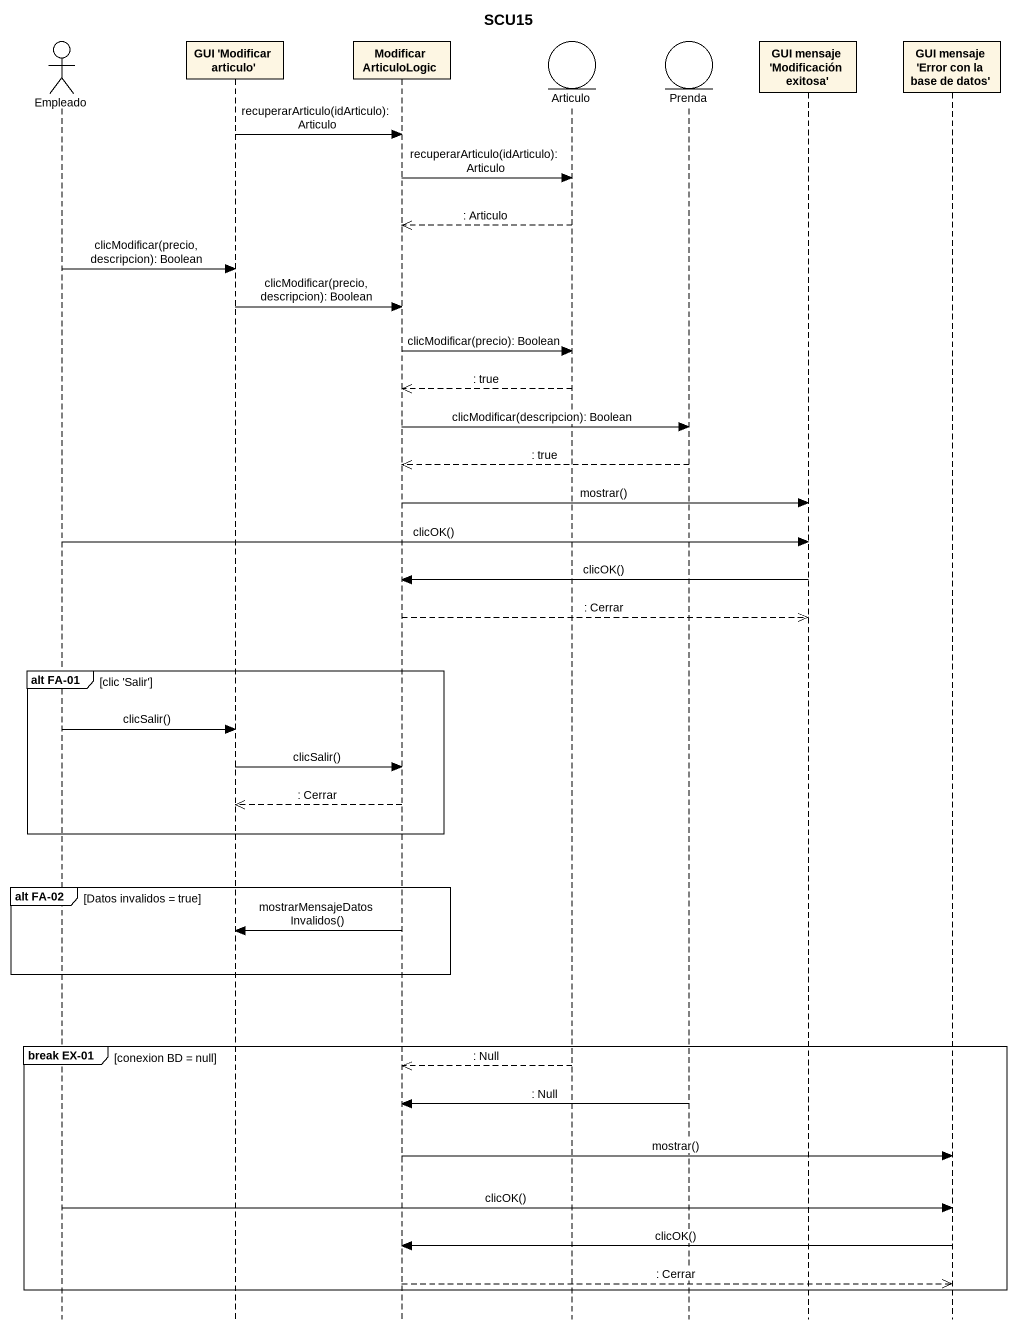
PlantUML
@startuml
title SCU15
hide footbox
actor Empleado
participant "GUI 'Modificar articulo'" as GUI_Modificar_articulo
participant ModificarArticuloLogic
entity Articulo
entity Prenda
participant "GUI mensaje 'Modificación exitosa'" as GUI_mensaje_Modificación
participant "GUI mensaje 'Error con la base de datos'" as GUI_mensaje_Error_con_la

GUI_Modificar_articulo -> ModificarArticuloLogic : recuperarArticulo(idArticulo): Articulo
ModificarArticuloLogic -> Articulo : recuperarArticulo(idArticulo): Articulo
Articulo -->> ModificarArticuloLogic : : Articulo
Empleado -> GUI_Modificar_articulo : clicModificar(precio, descripcion): Boolean
GUI_Modificar_articulo -> ModificarArticuloLogic : clicModificar(precio, descripcion): Boolean
ModificarArticuloLogic -> Articulo : clicModificar(precio): Boolean
Articulo -->> ModificarArticuloLogic : : true
ModificarArticuloLogic -> Prenda : clicModificar(descripcion): Boolean
Prenda -->> ModificarArticuloLogic : : true
ModificarArticuloLogic -> GUI_mensaje_Modificación : mostrar()
Empleado -> GUI_mensaje_Modificación : clicOK()
GUI_mensaje_Modificación -> ModificarArticuloLogic : clicOK()
ModificarArticuloLogic -->> GUI_mensaje_Modificación : : Cerrar
group alt FA-01 [clic 'Salir']
  Empleado -> GUI_Modificar_articulo : clicSalir()
  GUI_Modificar_articulo -> ModificarArticuloLogic : clicSalir()
  ModificarArticuloLogic -->> GUI_Modificar_articulo : : Cerrar
end
group alt FA-02 [Datos invalidos = true]
  ModificarArticuloLogic -> GUI_Modificar_articulo : mostrarMensajeDatosInvalidos()
end
group break EX-01 [conexion BD = null]
  Articulo -->> ModificarArticuloLogic : : Null
  Prenda -> ModificarArticuloLogic : : Null
  ModificarArticuloLogic -> GUI_mensaje_Error_con_la : mostrar()
  Empleado -> GUI_mensaje_Error_con_la : clicOK()
  GUI_mensaje_Error_con_la -> ModificarArticuloLogic : clicOK()
  ModificarArticuloLogic -->> GUI_mensaje_Error_con_la : : Cerrar
end
@enduml
